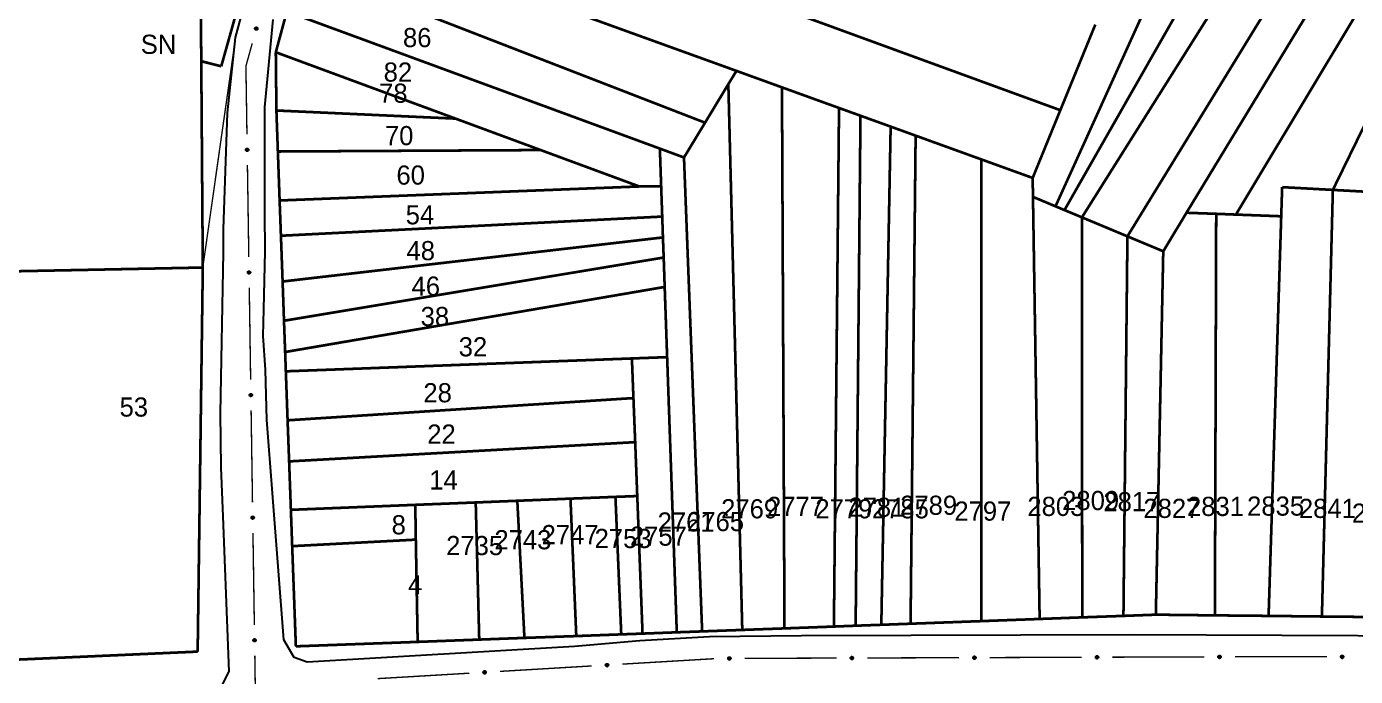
# Model space of a CAD drawing. Extents: x 202481 to 204056, y 4838981 to 4840330.
# Drawn here: x 203565.2 to 203738.7, y 4839218.1 to 4839302.9 of the extents above; entities that cross this region are included whole.
import ezdxf
from ezdxf.enums import TextEntityAlignment as Align

# ---------------------------------------------------------------- set-up
doc = ezdxf.new("R2010")
doc.units = 0
doc.header["$LTSCALE"] = 1.5
doc.header["$MEASUREMENT"] = 0
for name, color, linetype in [('CD_MALHA_LOTES', 7, 'CONTINUOUS'), ('RU-QUADRA', 210, 'CONTINUOUS'), ('SV-EIXO-RUA-PAV', 20, 'CONTINUOUS'), ('SV-RUA-PAVIM', 7, 'CONTINUOUS'), ('Th_NmrPort', 1, 'CONTINUOUS')]:
    doc.layers.add(name, color=color, linetype=linetype)

msp = doc.modelspace()

# ---------------------------------------------------------------- linework, layer by layer
at = {"layer": 'CD_MALHA_LOTES', "linetype": 'Continuous', "const_width": 0.35, "flags": 128}
for points in [[(203700.73, 4839278.92), (203748.55, 4839362.72)], [(203708.95, 4839275.49), (203759.17, 4839357.32)], [(203716.66, 4839278.57), (203763.25, 4839355.24)], [(203723.11, 4839278.33), (203767.92, 4839352.87)], [(203735.77, 4839281.55), (203770.09, 4839351.76)], [(203703.01, 4839277.97), (203735.39, 4839329.38)], [(203700.19, 4839291.95), (203607.51, 4839325.77)], [(203699.56, 4839279.41), (203718.69, 4839321.57)], [(203657.91, 4839297.08), (203603.46, 4839316.74)], [(203588.04, 4839298.34), (203587.92, 4839315.13)], [(203594.97, 4839313.07), (203590.65, 4839297.68)], [(203653.81, 4839290.32), (203601.29, 4839310.65)], [(203597.77, 4839299.51), (203599.21, 4839304.83)], [(203647.91, 4839286.94), (203599.21, 4839304.83)], [(203700.19, 4839291.95), (203704.76, 4839303.12)], [(203597.85, 4839291.91), (203597.77, 4839299.51)], [(203597.77, 4839299.51), (203621.24, 4839290.85)], [(203588.04, 4839298.34), (203588.24, 4839271.42)], [(203590.65, 4839297.68), (203588.04, 4839298.34)], [(203656.85, 4839295.35), (203657.91, 4839297.08)], [(203657.91, 4839297.08), (203663.85, 4839294.93)], [(203653.81, 4839290.32), (203656.85, 4839295.35)], [(203658.67, 4839224.14), (203656.85, 4839295.35)], [(203663.85, 4839294.93), (203671.3, 4839292.24)], [(203664.18, 4839224.34), (203663.85, 4839294.93)], [(203598.04, 4839286.56), (203597.85, 4839291.91)], [(203597.85, 4839291.91), (203621.24, 4839290.85)], [(203621.24, 4839290.85), (203632.35, 4839286.75)], [(203670.63, 4839224.58), (203671.3, 4839292.24)], [(203671.3, 4839292.24), (203674.1, 4839291.23)], [(203673.47, 4839224.69), (203674.1, 4839291.23)], [(203674.1, 4839291.23), (203678.04, 4839289.81)], [(203696.58, 4839283.11), (203700.19, 4839291.95)], [(203651.06, 4839285.78), (203653.81, 4839290.32)], [(203676.82, 4839224.81), (203678.04, 4839289.81)], [(203678.04, 4839289.81), (203681.3, 4839288.63)], [(203680.64, 4839224.95), (203681.3, 4839288.63)], [(203681.3, 4839288.63), (203689.88, 4839285.53)], [(203598.04, 4839286.56), (203632.35, 4839286.75)], [(203598.27, 4839280.17), (203598.04, 4839286.56)], [(203632.35, 4839286.75), (203645.23, 4839282)], [(203647.91, 4839286.94), (203651.06, 4839285.78)], [(203648.08, 4839282.02), (203647.91, 4839286.94)], [(203653.43, 4839223.95), (203651.06, 4839285.78)], [(203689.88, 4839285.53), (203696.58, 4839283.11)], [(203689.89, 4839225.29), (203689.88, 4839285.53)], [(203696.62, 4839280.64), (203696.58, 4839283.11)], [(203598.27, 4839280.17), (203645.23, 4839282)], [(203645.23, 4839282), (203648.08, 4839282.02)], [(203648.22, 4839278.07), (203648.08, 4839282.02)], [(203696.62, 4839280.64), (203699.56, 4839279.41)], [(203697.49, 4839225.57), (203696.62, 4839280.64)], [(203729.03, 4839278.11), (203729.15, 4839281.91)], [(203729.15, 4839281.91), (203735.77, 4839281.55)], [(203734.34, 4839225.89), (203735.77, 4839281.55)], [(203742.53, 4839281.18), (203735.77, 4839281.55)], [(203598.44, 4839275.57), (203598.27, 4839280.17)], [(203700.73, 4839278.92), (203699.56, 4839279.41)], [(203703.01, 4839277.97), (203700.73, 4839278.92)], [(203713.63, 4839273.54), (203716.66, 4839278.57)], [(203720.54, 4839278.43), (203716.66, 4839278.57)], [(203598.44, 4839275.57), (203648.22, 4839278.07)], [(203648.31, 4839275.35), (203648.22, 4839278.07)], [(203703.01, 4839277.97), (203708.95, 4839275.49)], [(203703.05, 4839225.78), (203703.01, 4839277.97)], [(203720.37, 4839226.04), (203720.54, 4839278.43)], [(203720.54, 4839278.43), (203723.11, 4839278.33)], [(203729.03, 4839278.11), (203723.11, 4839278.33)], [(203727.38, 4839225.97), (203729.03, 4839278.11)], [(203598.66, 4839269.6), (203598.44, 4839275.57)], [(203598.66, 4839269.6), (203648.31, 4839275.35)], [(203648.41, 4839272.73), (203648.31, 4839275.35)], [(203708.43, 4839225.97), (203708.95, 4839275.49)], [(203713.63, 4839273.54), (203708.95, 4839275.49)], [(203712.66, 4839226.13), (203713.63, 4839273.54)], [(203598.84, 4839264.48), (203648.41, 4839272.73)], [(203648.54, 4839268.89), (203648.41, 4839272.73)], [(203588.24, 4839271.42), (203560.06, 4839270.86)], [(203588.24, 4839271.42), (203587.57, 4839221.31)], [(203598.84, 4839264.48), (203598.66, 4839269.6)], [(203598.99, 4839260.4), (203648.54, 4839268.89)], [(203648.86, 4839259.73), (203648.54, 4839268.89)], [(203598.99, 4839260.4), (203598.84, 4839264.48)], [(203599.08, 4839257.88), (203598.99, 4839260.4)], [(203599.08, 4839257.88), (203644.26, 4839259.56)], [(203644.26, 4839259.56), (203648.86, 4839259.73)], [(203644.46, 4839254.39), (203644.26, 4839259.56)], [(203650.12, 4839223.83), (203648.86, 4839259.73)], [(203599.31, 4839251.49), (203599.08, 4839257.88)], [(203599.31, 4839251.49), (203644.46, 4839254.39)], [(203644.69, 4839248.64), (203644.46, 4839254.39)], [(203599.51, 4839246.13), (203599.31, 4839251.49)], [(203599.51, 4839246.13), (203644.69, 4839248.64)], [(203644.96, 4839241.61), (203644.69, 4839248.64)], [(203599.74, 4839239.81), (203599.51, 4839246.13)], [(203599.74, 4839239.81), (203615.98, 4839240.46)], [(203615.98, 4839240.46), (203623.87, 4839240.77)], [(203616.05, 4839235.92), (203615.98, 4839240.46)], [(203623.87, 4839240.77), (203629.3, 4839240.99)], [(203624.33, 4839222.88), (203623.87, 4839240.77)], [(203629.3, 4839240.99), (203636.24, 4839241.27)], [(203630.23, 4839223.1), (203629.3, 4839240.99)], [(203636.24, 4839241.27), (203642.11, 4839241.5)], [(203637, 4839223.34), (203636.24, 4839241.27)], [(203642.11, 4839241.5), (203644.96, 4839241.61)], [(203642.87, 4839223.56), (203642.11, 4839241.5)], [(203645.65, 4839223.66), (203644.96, 4839241.61)], [(203599.91, 4839235.07), (203599.74, 4839239.81)], [(203599.91, 4839235.07), (203616.05, 4839235.92)], [(203616.29, 4839222.58), (203616.05, 4839235.92)], [(203600.39, 4839222), (203599.91, 4839235.07)], [(203676.82, 4839224.81), (203673.47, 4839224.69)], [(203680.64, 4839224.95), (203676.82, 4839224.81)], [(203689.89, 4839225.29), (203680.64, 4839224.95)], [(203697.49, 4839225.57), (203689.89, 4839225.29)], [(203703.05, 4839225.78), (203697.49, 4839225.57)], [(203708.43, 4839225.97), (203703.05, 4839225.78)], [(203712.66, 4839226.13), (203708.43, 4839225.97)], [(203720.37, 4839226.04), (203712.66, 4839226.13)], [(203727.38, 4839225.97), (203720.37, 4839226.04)], [(203734.34, 4839225.89), (203727.38, 4839225.97)], [(203741.26, 4839225.82), (203734.34, 4839225.89)], [(203630.23, 4839223.1), (203624.33, 4839222.88)], [(203637, 4839223.34), (203630.23, 4839223.1)], [(203642.87, 4839223.56), (203637, 4839223.34)], [(203645.65, 4839223.66), (203642.87, 4839223.56)], [(203650.12, 4839223.83), (203645.65, 4839223.66)], [(203653.43, 4839223.95), (203650.12, 4839223.83)], [(203658.67, 4839224.14), (203653.43, 4839223.95)], [(203664.18, 4839224.34), (203658.67, 4839224.14)], [(203670.63, 4839224.58), (203664.18, 4839224.34)], [(203673.47, 4839224.69), (203670.63, 4839224.58)], [(203616.29, 4839222.58), (203600.39, 4839222)], [(203624.33, 4839222.88), (203616.29, 4839222.58)], [(203587.57, 4839221.31), (203553.95, 4839219.82)]]:
    msp.add_lwpolyline(points, dxfattribs=at)
at = {"layer": 'RU-QUADRA', "linetype": 'Continuous', "const_width": 0.18, "flags": 128}
for points in [[(203647.66, 4839435.48), (203642.09, 4839424.49), (203638.4, 4839417.2), (203634.55, 4839409.59), (203630.62, 4839401.92), (203623.99, 4839388.77), (203620.7, 4839382.29), (203617.85, 4839376.66), (203614.77, 4839370.59), (203613.21, 4839363.58), (203609.5, 4839364.81), (203607.87, 4839358.98), (203605.19, 4839349.45), (203602.77, 4839340.83), (203598.46, 4839325.49), (203592.52, 4839301.45), (203588.24, 4839271.42), (203587.57, 4839221.31), (203553.95, 4839219.82)], [(203741.26, 4839225.82), (203734.34, 4839225.89), (203727.38, 4839225.97), (203720.37, 4839226.04), (203712.66, 4839226.13), (203708.43, 4839225.97), (203703.05, 4839225.78), (203697.49, 4839225.57), (203689.89, 4839225.29), (203680.64, 4839224.95), (203676.82, 4839224.81), (203673.47, 4839224.69), (203670.63, 4839224.58), (203664.18, 4839224.34), (203658.67, 4839224.14), (203653.43, 4839223.95), (203650.12, 4839223.83), (203645.65, 4839223.66), (203642.87, 4839223.56), (203637, 4839223.34), (203630.23, 4839223.1), (203624.33, 4839222.88), (203616.29, 4839222.58), (203600.39, 4839222), (203599.91, 4839235.07), (203599.74, 4839239.81), (203599.51, 4839246.13), (203599.31, 4839251.49), (203599.08, 4839257.88), (203598.99, 4839260.4), (203598.84, 4839264.48), (203598.66, 4839269.6), (203598.44, 4839275.57), (203598.27, 4839280.17), (203598.04, 4839286.56), (203597.85, 4839291.91), (203597.77, 4839299.51), (203599.21, 4839304.83)]]:
    msp.add_lwpolyline(points, dxfattribs=at)
at = {"layer": 'SV-EIXO-RUA-PAV'}
for points in [[(203595.084847, 4839302.485943), (203595.060178, 4839302.528174), (203595.047611, 4839302.569514), (203595.047054, 4839302.60701), (203595.055202, 4839302.640273), (203595.06737, 4839302.673364), (203595.086999, 4839302.704019), (203595.116321, 4839302.733218), (203595.158511, 4839302.758262), (203595.201706, 4839302.768352), (203595.238438, 4839302.770865), (203595.273611, 4839302.764366), (203595.305559, 4839302.752007), (203595.336728, 4839302.730564), (203595.366028, 4839302.70056), (203595.390184, 4839302.657527), (203595.402226, 4839302.616914), (203595.401812, 4839302.580632), (203595.395055, 4839302.545312), (203595.382227, 4839302.511678), (203595.362786, 4839302.481697), (203595.332523, 4839302.452251), (203595.289734, 4839302.428972), (203595.249364, 4839302.416499), (203595.213086, 4839302.416403), (203595.178463, 4839302.423839), (203595.145125, 4839302.43564), (203595.113488, 4839302.454088), (203595.084847, 4839302.485943)], [(203593.926837, 4839286.636094), (203593.891257, 4839286.669651), (203593.867539, 4839286.705767), (203593.856428, 4839286.741584), (203593.854861, 4839286.775794), (203593.857201, 4839286.810973), (203593.867385, 4839286.845921), (203593.88728, 4839286.882205), (203593.920691, 4839286.918133), (203593.959286, 4839286.939998), (203593.993817, 4839286.95277), (203594.029396, 4839286.956457), (203594.063532, 4839286.953612), (203594.099484, 4839286.941833), (203594.136058, 4839286.921313), (203594.171372, 4839286.886841), (203594.194381, 4839286.851274), (203594.204219, 4839286.816349), (203594.2077, 4839286.780557), (203594.204881, 4839286.744671), (203594.194686, 4839286.710423), (203594.173959, 4839286.673636), (203594.139474, 4839286.639232), (203594.104262, 4839286.615878), (203594.069484, 4839286.605552), (203594.03417, 4839286.602919), (203593.998857, 4839286.604837), (203593.9633, 4839286.613611), (203593.926837, 4839286.636094)], [(203594.168214, 4839270.637915), (203594.132634, 4839270.671472), (203594.108917, 4839270.707588), (203594.097805, 4839270.743404), (203594.096239, 4839270.777615), (203594.098578, 4839270.812794), (203594.108762, 4839270.847742), (203594.128657, 4839270.884026), (203594.162069, 4839270.919954), (203594.200663, 4839270.941819), (203594.235195, 4839270.954591), (203594.270773, 4839270.958278), (203594.30491, 4839270.955433), (203594.340862, 4839270.943654), (203594.377435, 4839270.923133), (203594.412749, 4839270.888662), (203594.435759, 4839270.853095), (203594.445597, 4839270.81817), (203594.449077, 4839270.782378), (203594.446258, 4839270.746491), (203594.436064, 4839270.712244), (203594.415336, 4839270.675457), (203594.380851, 4839270.641053), (203594.34564, 4839270.617699), (203594.310861, 4839270.607373), (203594.275547, 4839270.60474), (203594.240234, 4839270.606657), (203594.204678, 4839270.615432), (203594.168214, 4839270.637915)], [(203594.409592, 4839254.639735), (203594.374012, 4839254.673292), (203594.350294, 4839254.709409), (203594.339182, 4839254.745225), (203594.337616, 4839254.779435), (203594.339956, 4839254.814615), (203594.35014, 4839254.849562), (203594.370035, 4839254.885847), (203594.403446, 4839254.921775), (203594.442041, 4839254.943639), (203594.476572, 4839254.956412), (203594.512151, 4839254.960099), (203594.546287, 4839254.957254), (203594.582239, 4839254.945475), (203594.618813, 4839254.924954), (203594.654127, 4839254.890483), (203594.677136, 4839254.854916), (203594.686974, 4839254.81999), (203594.690454, 4839254.784199), (203594.687636, 4839254.748312), (203594.677441, 4839254.714065), (203594.656714, 4839254.677278), (203594.622229, 4839254.642874), (203594.587017, 4839254.61952), (203594.552239, 4839254.609194), (203594.516925, 4839254.606561), (203594.481612, 4839254.608478), (203594.446055, 4839254.617253), (203594.409592, 4839254.639735)], [(203594.650969, 4839238.641556), (203594.615389, 4839238.675113), (203594.591671, 4839238.71123), (203594.58056, 4839238.747046), (203594.578994, 4839238.781256), (203594.581333, 4839238.816436), (203594.591517, 4839238.851383), (203594.611412, 4839238.887667), (203594.644824, 4839238.923596), (203594.683418, 4839238.94546), (203594.71795, 4839238.958233), (203594.753528, 4839238.96192), (203594.787665, 4839238.959075), (203594.823617, 4839238.947296), (203594.86019, 4839238.926775), (203594.895504, 4839238.892304), (203594.918514, 4839238.856737), (203594.928352, 4839238.821811), (203594.931832, 4839238.78602), (203594.929013, 4839238.750133), (203594.918818, 4839238.715885), (203594.898091, 4839238.679099), (203594.863606, 4839238.644694), (203594.828394, 4839238.621341), (203594.793616, 4839238.611015), (203594.758302, 4839238.608382), (203594.722989, 4839238.610299), (203594.687433, 4839238.619074), (203594.650969, 4839238.641556)], [(203594.892347, 4839222.643377), (203594.856766, 4839222.676934), (203594.833049, 4839222.71305), (203594.821937, 4839222.748867), (203594.820371, 4839222.783077), (203594.822711, 4839222.818256), (203594.832894, 4839222.853204), (203594.852789, 4839222.889488), (203594.886201, 4839222.925416), (203594.924796, 4839222.947281), (203594.959327, 4839222.960054), (203594.994905, 4839222.963741), (203595.029042, 4839222.960895), (203595.064994, 4839222.949116), (203595.101568, 4839222.928596), (203595.136882, 4839222.894125), (203595.159891, 4839222.858558), (203595.169729, 4839222.823632), (203595.173209, 4839222.787841), (203595.17039, 4839222.751954), (203595.160196, 4839222.717706), (203595.139468, 4839222.680919), (203595.104984, 4839222.646515), (203595.069772, 4839222.623161), (203595.034994, 4839222.612836), (203594.999679, 4839222.610202), (203594.964366, 4839222.61212), (203594.92881, 4839222.620895), (203594.892347, 4839222.643377)], [(203656.840081, 4839220.534169), (203656.874059, 4839220.569347), (203656.910455, 4839220.592634), (203656.946401, 4839220.603318), (203656.980627, 4839220.604478), (203657.015776, 4839220.60172), (203657.0506, 4839220.591121), (203657.086645, 4839220.570796), (203657.122173, 4839220.536959), (203657.143578, 4839220.498107), (203657.155938, 4839220.463427), (203657.159202, 4839220.427807), (203657.155951, 4839220.393706), (203657.143745, 4839220.357897), (203657.122791, 4839220.32157), (203657.087902, 4839220.286669), (203657.052064, 4839220.264084), (203657.017024, 4839220.254662), (203656.981194, 4839220.251608), (203656.945343, 4839220.254853), (203656.911219, 4839220.265454), (203656.874682, 4839220.286618), (203656.84069, 4839220.321509), (203656.817757, 4839220.356996), (203656.807845, 4839220.391895), (203656.805632, 4839220.427238), (203656.80797, 4839220.462526), (203656.817166, 4839220.497975), (203656.840081, 4839220.534169)], [(203672.839999, 4839220.585258), (203672.873977, 4839220.620437), (203672.910373, 4839220.643723), (203672.946319, 4839220.654408), (203672.980546, 4839220.655567), (203673.015695, 4839220.652809), (203673.050519, 4839220.64221), (203673.086564, 4839220.621885), (203673.122092, 4839220.588049), (203673.143496, 4839220.549197), (203673.155857, 4839220.514516), (203673.159121, 4839220.478896), (203673.155869, 4839220.444796), (203673.143664, 4839220.408987), (203673.12271, 4839220.37266), (203673.087821, 4839220.337758), (203673.051983, 4839220.315173), (203673.016943, 4839220.305752), (203672.981112, 4839220.302697), (203672.945262, 4839220.305943), (203672.911138, 4839220.316544), (203672.8746, 4839220.337707), (203672.840608, 4839220.372599), (203672.817675, 4839220.408086), (203672.807763, 4839220.442984), (203672.805551, 4839220.478327), (203672.807888, 4839220.513615), (203672.817085, 4839220.549065), (203672.839999, 4839220.585258)], [(203688.839918, 4839220.636347), (203688.873896, 4839220.671526), (203688.910291, 4839220.694812), (203688.946238, 4839220.705497), (203688.980464, 4839220.706656), (203689.015613, 4839220.703899), (203689.050437, 4839220.6933), (203689.086482, 4839220.672975), (203689.12201, 4839220.639138), (203689.143414, 4839220.600286), (203689.155775, 4839220.565606), (203689.159039, 4839220.529986), (203689.155788, 4839220.495885), (203689.143582, 4839220.460076), (203689.122628, 4839220.423749), (203689.087739, 4839220.388847), (203689.051901, 4839220.366263), (203689.016861, 4839220.356841), (203688.981031, 4839220.353787), (203688.94518, 4839220.357032), (203688.911056, 4839220.367633), (203688.874518, 4839220.388797), (203688.840527, 4839220.423688), (203688.817593, 4839220.459175), (203688.807682, 4839220.494074), (203688.805469, 4839220.529417), (203688.807806, 4839220.564704), (203688.817003, 4839220.600154), (203688.839918, 4839220.636347)], [(203704.839836, 4839220.687437), (203704.873814, 4839220.722615), (203704.91021, 4839220.745902), (203704.946156, 4839220.756587), (203704.980382, 4839220.757746), (203705.015531, 4839220.754988), (203705.050355, 4839220.744389), (203705.086401, 4839220.724064), (203705.121929, 4839220.690228), (203705.143333, 4839220.651376), (203705.155694, 4839220.616695), (203705.158957, 4839220.581075), (203705.155706, 4839220.546975), (203705.143501, 4839220.511166), (203705.122547, 4839220.474838), (203705.087658, 4839220.439937), (203705.05182, 4839220.417352), (203705.01678, 4839220.40793), (203704.980949, 4839220.404876), (203704.945099, 4839220.408121), (203704.910975, 4839220.418723), (203704.874437, 4839220.439886), (203704.840445, 4839220.474778), (203704.817512, 4839220.510265), (203704.8076, 4839220.545163), (203704.805387, 4839220.580506), (203704.807725, 4839220.615794), (203704.816922, 4839220.651243), (203704.839836, 4839220.687437)], [(203720.839755, 4839220.738526), (203720.873733, 4839220.773705), (203720.910128, 4839220.796991), (203720.946074, 4839220.807676), (203720.980301, 4839220.808835), (203721.01545, 4839220.806078), (203721.050274, 4839220.795479), (203721.086319, 4839220.775154), (203721.121847, 4839220.741317), (203721.143251, 4839220.702465), (203721.155612, 4839220.667784), (203721.158876, 4839220.632165), (203721.155625, 4839220.598064), (203721.143419, 4839220.562255), (203721.122465, 4839220.525928), (203721.087576, 4839220.491026), (203721.051738, 4839220.468442), (203721.016698, 4839220.45902), (203720.980868, 4839220.455965), (203720.945017, 4839220.459211), (203720.910893, 4839220.469812), (203720.874355, 4839220.490975), (203720.840364, 4839220.525867), (203720.81743, 4839220.561354), (203720.807519, 4839220.596253), (203720.805306, 4839220.631596), (203720.807643, 4839220.666883), (203720.81684, 4839220.702333), (203720.839755, 4839220.738526)], [(203736.840212, 4839220.747564), (203736.87435, 4839220.782587), (203736.910851, 4839220.805708), (203736.946846, 4839220.816229), (203736.981077, 4839220.817233), (203737.016213, 4839220.814315), (203737.050988, 4839220.803558), (203737.086941, 4839220.783069), (203737.122315, 4839220.749071), (203737.143542, 4839220.710123), (203737.155745, 4839220.675386), (203737.158847, 4839220.639752), (203737.155441, 4839220.605666), (203737.143072, 4839220.569913), (203737.121953, 4839220.533682), (203737.086906, 4839220.498939), (203737.050965, 4839220.476518), (203737.015883, 4839220.467255), (203736.980039, 4839220.464364), (203736.944204, 4839220.467772), (203736.910128, 4839220.478529), (203736.873687, 4839220.499858), (203736.839854, 4839220.534904), (203736.817083, 4839220.570495), (203736.80733, 4839220.605438), (203736.805278, 4839220.640791), (203736.807776, 4839220.676067), (203736.817134, 4839220.711475), (203736.840212, 4839220.747564)], [(203624.887628, 4839218.71438), (203624.919586, 4839218.751404), (203624.954623, 4839218.776689), (203624.989915, 4839218.789367), (203625.024023, 4839218.792438), (203625.059271, 4839218.791649), (203625.094633, 4839218.783014), (203625.131759, 4839218.764736), (203625.169123, 4839218.732939), (203625.192666, 4839218.695345), (203625.206947, 4839218.661409), (203625.212197, 4839218.626028), (203625.210857, 4839218.591799), (203625.200673, 4839218.555363), (203625.181783, 4839218.517921), (203625.1489, 4839218.481124), (203625.114381, 4839218.456571), (203625.079922, 4839218.445204), (203625.044319, 4839218.440151), (203625.008343, 4839218.441387), (203624.973679, 4839218.450064), (203624.936015, 4839218.469151), (203624.900126, 4839218.502088), (203624.875244, 4839218.536237), (203624.863397, 4839218.570527), (203624.859212, 4839218.605691), (203624.859572, 4839218.641054), (203624.866773, 4839218.676962), (203624.887628, 4839218.71438)], [(203640.859661, 4839219.659972), (203640.891619, 4839219.696995), (203640.926656, 4839219.72228), (203640.961949, 4839219.734958), (203640.996057, 4839219.738029), (203641.031305, 4839219.737241), (203641.066667, 4839219.728606), (203641.103792, 4839219.710328), (203641.141157, 4839219.67853), (203641.1647, 4839219.640936), (203641.17898, 4839219.607001), (203641.18423, 4839219.571619), (203641.182891, 4839219.53739), (203641.172706, 4839219.500955), (203641.153816, 4839219.463513), (203641.120934, 4839219.426715), (203641.086414, 4839219.402162), (203641.051956, 4839219.390796), (203641.016352, 4839219.385743), (203640.980376, 4839219.386979), (203640.945713, 4839219.395655), (203640.908049, 4839219.414743), (203640.87216, 4839219.447679), (203640.847278, 4839219.481828), (203640.835431, 4839219.516118), (203640.831245, 4839219.551282), (203640.831606, 4839219.586645), (203640.838806, 4839219.622554), (203640.859661, 4839219.659972)]]:
    msp.add_lwpolyline(points, close=True, dxfattribs=at)
for points in [[(203595.047611, 4839302.569514), (203595.06737, 4839302.673364)], [(203595.052913, 4839302.551709), (203595.075766, 4839302.679898)], [(203595.060178, 4839302.528174), (203595.086999, 4839302.704019)], [(203595.072344, 4839302.509493), (203595.100087, 4839302.71138)], [(203595.084847, 4839302.485943), (203595.116321, 4839302.733218)], [(203595.101125, 4839302.470344), (203595.138286, 4839302.741841)], [(203595.113488, 4839302.454088), (203595.158511, 4839302.758262)], [(203595.130708, 4839302.449383), (203595.178457, 4839302.759008)], [(203595.145125, 4839302.43564), (203595.201706, 4839302.768352)], [(203595.161752, 4839302.433682), (203595.217022, 4839302.765292)], [(203595.178463, 4839302.423839), (203595.238438, 4839302.770865)], [(203595.196885, 4839302.422509), (203595.258072, 4839302.765222)], [(203595.213086, 4839302.416403), (203595.273611, 4839302.764366)], [(203595.232895, 4839302.419589), (203595.289261, 4839302.755144)], [(203595.249364, 4839302.416499), (203595.305559, 4839302.752007)], [(203595.271095, 4839302.424558), (203595.320889, 4839302.736448)], [(203595.289734, 4839302.428972), (203595.336728, 4839302.730564)], [(203595.310682, 4839302.44472), (203595.351056, 4839302.712492)], [(203595.332523, 4839302.452251), (203595.366028, 4839302.70056)], [(203595.346836, 4839302.472917), (203595.376477, 4839302.671445)], [(203595.362786, 4839302.481697), (203595.390184, 4839302.657527)], [(203595.373056, 4839302.501039), (203595.39496, 4839302.630908)], [(203595.382227, 4839302.511678), (203595.402226, 4839302.616914)], [(203593.867539, 4839286.705767), (203593.857201, 4839286.810973)], [(203593.877648, 4839286.690181), (203593.863413, 4839286.81961)], [(203593.891257, 4839286.669651), (203593.867385, 4839286.845921)], [(203593.908199, 4839286.65516), (203593.877865, 4839286.856675)], [(203593.926837, 4839286.636094), (203593.88728, 4839286.882205)], [(203593.946854, 4839286.62572), (203593.90592, 4839286.896674)], [(203593.9633, 4839286.613611), (203593.920691, 4839286.918133)], [(203593.981149, 4839286.613956), (203593.939617, 4839286.924476)], [(203593.998857, 4839286.604837), (203593.959286, 4839286.939998)], [(203594.015361, 4839286.607648), (203593.974844, 4839286.941383)], [(203594.03417, 4839286.602919), (203593.993817, 4839286.95277)], [(203594.052219, 4839286.60684), (203594.014246, 4839286.952895)], [(203594.069484, 4839286.605552), (203594.029396, 4839286.956457)], [(203594.08759, 4839286.614197), (203594.047011, 4839286.952025)], [(203594.104262, 4839286.615878), (203594.063532, 4839286.953612)], [(203594.122837, 4839286.62974), (203594.082629, 4839286.943009)], [(203594.139474, 4839286.639232), (203594.099484, 4839286.941833)], [(203594.155129, 4839286.66025), (203594.118329, 4839286.928537)], [(203594.173959, 4839286.673636), (203594.136058, 4839286.921313)], [(203594.18186, 4839286.6975), (203594.154296, 4839286.896327)], [(203594.194686, 4839286.710423), (203594.171372, 4839286.886841)], [(203594.199082, 4839286.731877), (203594.183463, 4839286.86265)], [(203594.204881, 4839286.744671), (203594.194381, 4839286.851274)], [(203594.108917, 4839270.707588), (203594.098578, 4839270.812794)], [(203594.119025, 4839270.692001), (203594.10479, 4839270.821431)], [(203594.132634, 4839270.671472), (203594.108762, 4839270.847742)], [(203594.149576, 4839270.656981), (203594.119242, 4839270.858495)], [(203594.168214, 4839270.637915), (203594.128657, 4839270.884026)], [(203594.188232, 4839270.627541), (203594.147297, 4839270.898494)], [(203594.204678, 4839270.615432), (203594.162069, 4839270.919954)], [(203594.222526, 4839270.615776), (203594.180995, 4839270.926296)], [(203594.240234, 4839270.606657), (203594.200663, 4839270.941819)], [(203594.256738, 4839270.609469), (203594.216221, 4839270.943204)], [(203594.275547, 4839270.60474), (203594.235195, 4839270.954591)], [(203594.293597, 4839270.608661), (203594.255623, 4839270.954716)], [(203594.310861, 4839270.607373), (203594.270773, 4839270.958278)], [(203594.328967, 4839270.616018), (203594.288388, 4839270.953846)], [(203594.34564, 4839270.617699), (203594.30491, 4839270.955433)], [(203594.364214, 4839270.631561), (203594.324006, 4839270.94483)], [(203594.380851, 4839270.641053), (203594.340862, 4839270.943654)], [(203594.396506, 4839270.662071), (203594.359706, 4839270.930357)], [(203594.415336, 4839270.675457), (203594.377435, 4839270.923133)], [(203594.423238, 4839270.699321), (203594.395674, 4839270.898148)], [(203594.436064, 4839270.712244), (203594.412749, 4839270.888662)], [(203594.44046, 4839270.733697), (203594.42484, 4839270.864471)], [(203594.446258, 4839270.746491), (203594.435759, 4839270.853095)], [(203594.350294, 4839254.709409), (203594.339956, 4839254.814615)], [(203594.360402, 4839254.693822), (203594.346168, 4839254.823252)], [(203594.374012, 4839254.673292), (203594.35014, 4839254.849562)], [(203594.390954, 4839254.658802), (203594.36062, 4839254.860316)], [(203594.409592, 4839254.639735), (203594.370035, 4839254.885847)], [(203594.429609, 4839254.629362), (203594.388675, 4839254.900315)], [(203594.446055, 4839254.617253), (203594.403446, 4839254.921775)], [(203594.463903, 4839254.617597), (203594.422372, 4839254.928117)], [(203594.481612, 4839254.608478), (203594.442041, 4839254.943639)], [(203594.498115, 4839254.61129), (203594.457599, 4839254.945025)], [(203594.516925, 4839254.606561), (203594.476572, 4839254.956412)], [(203594.534974, 4839254.610481), (203594.497001, 4839254.956537)], [(203594.552239, 4839254.609194), (203594.512151, 4839254.960099)], [(203594.570345, 4839254.617839), (203594.529766, 4839254.955666)], [(203594.587017, 4839254.61952), (203594.546287, 4839254.957254)], [(203594.605592, 4839254.633382), (203594.565384, 4839254.946651)], [(203594.622229, 4839254.642874), (203594.582239, 4839254.945475)], [(203594.637884, 4839254.663892), (203594.601084, 4839254.932178)], [(203594.656714, 4839254.677278), (203594.618813, 4839254.924954)], [(203594.664615, 4839254.701142), (203594.637051, 4839254.899969)], [(203594.677441, 4839254.714065), (203594.654127, 4839254.890483)], [(203594.681837, 4839254.735518), (203594.666217, 4839254.866292)], [(203594.687636, 4839254.748312), (203594.677136, 4839254.854916)], [(203594.615389, 4839238.675113), (203594.591517, 4839238.851383)], [(203594.632331, 4839238.660622), (203594.601997, 4839238.862137)], [(203594.650969, 4839238.641556), (203594.611412, 4839238.887667)], [(203594.670986, 4839238.631183), (203594.630052, 4839238.902136)], [(203594.687433, 4839238.619074), (203594.644824, 4839238.923596)], [(203594.705281, 4839238.619418), (203594.663749, 4839238.929938)], [(203594.722989, 4839238.610299), (203594.683418, 4839238.94546)], [(203594.739493, 4839238.613111), (203594.698976, 4839238.946846)], [(203594.758302, 4839238.608382), (203594.71795, 4839238.958233)], [(203594.776351, 4839238.612302), (203594.738378, 4839238.958357)], [(203594.793616, 4839238.611015), (203594.753528, 4839238.96192)], [(203594.811722, 4839238.619659), (203594.771143, 4839238.957487)], [(203594.828394, 4839238.621341), (203594.787665, 4839238.959075)], [(203594.846969, 4839238.635203), (203594.806761, 4839238.948472)], [(203594.863606, 4839238.644694), (203594.823617, 4839238.947296)], [(203594.879261, 4839238.665713), (203594.842461, 4839238.933999)], [(203594.898091, 4839238.679099), (203594.86019, 4839238.926775)], [(203594.905993, 4839238.702962), (203594.878429, 4839238.901789)], [(203594.918818, 4839238.715885), (203594.895504, 4839238.892304)], [(203594.923215, 4839238.737339), (203594.907595, 4839238.868113)], [(203594.929013, 4839238.750133), (203594.918514, 4839238.856737)], [(203594.591671, 4839238.71123), (203594.581333, 4839238.816436)], [(203594.60178, 4839238.695643), (203594.587545, 4839238.825073)], [(203594.833049, 4839222.71305), (203594.822711, 4839222.818256)], [(203594.843157, 4839222.697464), (203594.828922, 4839222.826894)], [(203594.856766, 4839222.676934), (203594.832894, 4839222.853204)], [(203594.873709, 4839222.662443), (203594.843375, 4839222.863958)], [(203594.892347, 4839222.643377), (203594.852789, 4839222.889488)], [(203594.912364, 4839222.633004), (203594.871429, 4839222.903957)], [(203594.92881, 4839222.620895), (203594.886201, 4839222.925416)], [(203594.946658, 4839222.621239), (203594.905127, 4839222.931759)], [(203594.964366, 4839222.61212), (203594.924796, 4839222.947281)], [(203594.98087, 4839222.614932), (203594.940353, 4839222.948666)], [(203594.999679, 4839222.610202), (203594.959327, 4839222.960054)], [(203595.017729, 4839222.614123), (203594.979755, 4839222.960178)], [(203595.034994, 4839222.612836), (203594.994905, 4839222.963741)], [(203595.053099, 4839222.62148), (203595.012521, 4839222.959308)], [(203595.069772, 4839222.623161), (203595.029042, 4839222.960895)], [(203595.088347, 4839222.637023), (203595.048138, 4839222.950293)], [(203595.104984, 4839222.646515), (203595.064994, 4839222.949116)], [(203595.120639, 4839222.667534), (203595.083838, 4839222.93582)], [(203595.139468, 4839222.680919), (203595.101568, 4839222.928596)], [(203595.14737, 4839222.704783), (203595.119806, 4839222.90361)], [(203595.160196, 4839222.717706), (203595.136882, 4839222.894125)], [(203595.164592, 4839222.73916), (203595.148972, 4839222.869933)], [(203595.17039, 4839222.751954), (203595.159891, 4839222.858558)], [(203656.805632, 4839220.427238), (203657.155938, 4839220.463427)], [(203656.807845, 4839220.391895), (203657.159202, 4839220.427807)], [(203656.80797, 4839220.462526), (203657.143578, 4839220.498107)], [(203656.809338, 4839220.409143), (203657.15582, 4839220.442998)], [(203656.810585, 4839220.445989), (203657.144778, 4839220.482534)], [(203656.816274, 4839220.373688), (203657.15456, 4839220.410246)], [(203656.817166, 4839220.497975), (203657.122173, 4839220.536959)], [(203656.817298, 4839220.480124), (203657.12829, 4839220.517959)], [(203656.817757, 4839220.356996), (203657.155951, 4839220.393706)], [(203656.82947, 4839220.514276), (203657.100891, 4839220.551985)], [(203656.831397, 4839220.338258), (203657.145122, 4839220.374738)], [(203656.840081, 4839220.534169), (203657.086645, 4839220.570796)], [(203656.84069, 4839220.321509), (203657.143745, 4839220.357897)], [(203656.859367, 4839220.552579), (203657.061229, 4839220.580514)], [(203656.861521, 4839220.305606), (203657.130226, 4839220.339212)], [(203656.874059, 4839220.569347), (203657.0506, 4839220.591121)], [(203656.874682, 4839220.286618), (203657.122791, 4839220.32157)], [(203656.894749, 4839220.582711), (203657.024339, 4839220.595406)], [(203656.89845, 4839220.278433), (203657.097591, 4839220.30363)], [(203656.910455, 4839220.592634), (203657.015776, 4839220.60172)], [(203656.911219, 4839220.265454), (203657.087902, 4839220.286669)], [(203656.932619, 4839220.260803), (203657.063569, 4839220.274867)], [(203656.945343, 4839220.254853), (203657.052064, 4839220.264084)], [(203672.805551, 4839220.478327), (203673.155857, 4839220.514516)], [(203672.807763, 4839220.442984), (203673.159121, 4839220.478896)], [(203672.807888, 4839220.513615), (203673.143496, 4839220.549197)], [(203672.809256, 4839220.460233), (203673.155739, 4839220.494088)], [(203672.810503, 4839220.497079), (203673.144696, 4839220.533624)], [(203672.816192, 4839220.424777), (203673.154479, 4839220.461335)], [(203672.817085, 4839220.549065), (203673.122092, 4839220.588049)], [(203672.817217, 4839220.531214), (203673.128209, 4839220.569049)], [(203672.817675, 4839220.408086), (203673.155869, 4839220.444796)], [(203672.829389, 4839220.565366), (203673.10081, 4839220.603075)], [(203672.831315, 4839220.389348), (203673.14504, 4839220.425827)], [(203672.839999, 4839220.585258), (203673.086564, 4839220.621885)], [(203672.840608, 4839220.372599), (203673.143664, 4839220.408987)], [(203672.859286, 4839220.603668), (203673.061147, 4839220.631603)], [(203672.861439, 4839220.356695), (203673.130144, 4839220.390302)], [(203672.873977, 4839220.620437), (203673.050519, 4839220.64221)], [(203672.8746, 4839220.337707), (203673.12271, 4839220.37266)], [(203672.894667, 4839220.633801), (203673.024257, 4839220.646495)], [(203672.898368, 4839220.329522), (203673.097509, 4839220.35472)], [(203672.910373, 4839220.643723), (203673.015695, 4839220.652809)], [(203672.911138, 4839220.316544), (203673.087821, 4839220.337758)], [(203672.932538, 4839220.311893), (203673.063488, 4839220.325956)], [(203672.945262, 4839220.305943), (203673.051983, 4839220.315173)], [(203688.805469, 4839220.529417), (203689.155775, 4839220.565606)], [(203688.807682, 4839220.494074), (203689.159039, 4839220.529986)], [(203688.807806, 4839220.564704), (203689.143414, 4839220.600286)], [(203688.809175, 4839220.511322), (203689.155657, 4839220.545177)], [(203688.810422, 4839220.548168), (203689.144615, 4839220.584713)], [(203688.816111, 4839220.475866), (203689.154397, 4839220.512424)], [(203688.817003, 4839220.600154), (203689.12201, 4839220.639138)], [(203688.817135, 4839220.582303), (203689.128127, 4839220.620138)], [(203688.817593, 4839220.459175), (203689.155788, 4839220.495885)], [(203688.829307, 4839220.616455), (203689.100728, 4839220.654164)], [(203688.831234, 4839220.440437), (203689.144959, 4839220.476916)], [(203688.839918, 4839220.636347), (203689.086482, 4839220.672975)], [(203688.840527, 4839220.423688), (203689.143582, 4839220.460076)], [(203688.859204, 4839220.654757), (203689.061066, 4839220.682693)], [(203688.861357, 4839220.407784), (203689.130062, 4839220.441391)], [(203688.873896, 4839220.671526), (203689.050437, 4839220.6933)], [(203688.874518, 4839220.388797), (203689.122628, 4839220.423749)], [(203688.894586, 4839220.68489), (203689.024176, 4839220.697585)], [(203688.898287, 4839220.380612), (203689.097427, 4839220.405809)], [(203688.910291, 4839220.694812), (203689.015613, 4839220.703899)], [(203688.911056, 4839220.367633), (203689.087739, 4839220.388847)], [(203688.932456, 4839220.362982), (203689.063406, 4839220.377045)], [(203688.94518, 4839220.357032), (203689.051901, 4839220.366263)], [(203704.805387, 4839220.580506), (203705.155694, 4839220.616695)], [(203704.8076, 4839220.545163), (203705.158957, 4839220.581075)], [(203704.807725, 4839220.615794), (203705.143333, 4839220.651376)], [(203704.809093, 4839220.562411), (203705.155576, 4839220.596267)], [(203704.81034, 4839220.599258), (203705.144533, 4839220.635803)], [(203704.816029, 4839220.526956), (203705.154316, 4839220.563514)], [(203704.816922, 4839220.651243), (203705.121929, 4839220.690228)], [(203704.817054, 4839220.633392), (203705.128046, 4839220.671228)], [(203704.817512, 4839220.510265), (203705.155706, 4839220.546975)], [(203704.829225, 4839220.667544), (203705.100646, 4839220.705253)], [(203704.831152, 4839220.491526), (203705.144877, 4839220.528006)], [(203704.839836, 4839220.687437), (203705.086401, 4839220.724064)], [(203704.840445, 4839220.474778), (203705.143501, 4839220.511166)], [(203704.859123, 4839220.705847), (203705.060984, 4839220.733782)], [(203704.861276, 4839220.458874), (203705.129981, 4839220.492481)], [(203704.873814, 4839220.722615), (203705.050355, 4839220.744389)], [(203704.874437, 4839220.439886), (203705.122547, 4839220.474838)], [(203704.894504, 4839220.735979), (203705.024094, 4839220.748674)], [(203704.898205, 4839220.431701), (203705.097346, 4839220.456899)], [(203704.91021, 4839220.745902), (203705.015531, 4839220.754988)], [(203704.910975, 4839220.418723), (203705.087658, 4839220.439937)], [(203704.932375, 4839220.414071), (203705.063324, 4839220.428135)], [(203704.945099, 4839220.408121), (203705.05182, 4839220.417352)], [(203720.805306, 4839220.631596), (203721.155612, 4839220.667784)], [(203720.807519, 4839220.596253), (203721.158876, 4839220.632165)], [(203720.807643, 4839220.666883), (203721.143251, 4839220.702465)], [(203720.809012, 4839220.613501), (203721.155494, 4839220.647356)], [(203720.810259, 4839220.650347), (203721.144452, 4839220.686892)], [(203720.815948, 4839220.578045), (203721.154234, 4839220.614603)], [(203720.81684, 4839220.702333), (203721.121847, 4839220.741317)], [(203720.816972, 4839220.684482), (203721.127964, 4839220.722317)], [(203720.81743, 4839220.561354), (203721.155625, 4839220.598064)], [(203720.829144, 4839220.718634), (203721.100565, 4839220.756343)], [(203720.83107, 4839220.542616), (203721.144796, 4839220.579095)], [(203720.839755, 4839220.738526), (203721.086319, 4839220.775154)], [(203720.840364, 4839220.525867), (203721.143419, 4839220.562255)], [(203720.859041, 4839220.756936), (203721.060902, 4839220.784871)], [(203720.861194, 4839220.509963), (203721.129899, 4839220.54357)], [(203720.873733, 4839220.773705), (203721.050274, 4839220.795479)], [(203720.874355, 4839220.490975), (203721.122465, 4839220.525928)], [(203720.894423, 4839220.787069), (203721.024013, 4839220.799763)], [(203720.898123, 4839220.482791), (203721.097264, 4839220.507988)], [(203720.910128, 4839220.796991), (203721.01545, 4839220.806078)], [(203720.910893, 4839220.469812), (203721.087576, 4839220.491026)], [(203720.932293, 4839220.465161), (203721.063243, 4839220.479224)], [(203720.945017, 4839220.459211), (203721.051738, 4839220.468442)], [(203736.805278, 4839220.640791), (203737.155745, 4839220.675386)], [(203736.80733, 4839220.605438), (203737.158847, 4839220.639752)], [(203736.807776, 4839220.676067), (203737.143542, 4839220.710123)], [(203736.808901, 4839220.622679), (203737.155534, 4839220.654958)], [(203736.810316, 4839220.65952), (203737.144671, 4839220.694544)], [(203736.815676, 4839220.587193), (203737.154125, 4839220.622212)], [(203736.817083, 4839220.570495), (203737.155441, 4839220.605666)], [(203736.817134, 4839220.711475), (203737.122315, 4839220.749071)], [(203736.817184, 4839220.693623), (203737.128345, 4839220.730044)], [(203736.829511, 4839220.72772), (203737.101101, 4839220.764194)], [(203736.830637, 4839220.551695), (203737.144525, 4839220.586747)], [(203736.839854, 4839220.534904), (203737.143072, 4839220.569913)], [(203736.840212, 4839220.747564), (203737.086941, 4839220.783069)], [(203736.859583, 4839220.765886), (203737.061569, 4839220.792903)], [(203736.860612, 4839220.518906), (203737.129468, 4839220.55129)], [(203736.873687, 4839220.499858), (203737.121953, 4839220.533682)], [(203736.87435, 4839220.782587), (203737.050988, 4839220.803558)], [(203736.895101, 4839220.795857), (203737.024747, 4839220.807962)], [(203736.897418, 4839220.491565), (203737.096671, 4839220.515857)], [(203736.910128, 4839220.478529), (203737.086906, 4839220.498939)], [(203736.910851, 4839220.805708), (203737.016213, 4839220.814315)], [(203736.931507, 4839220.47378), (203737.062519, 4839220.487248)], [(203736.944204, 4839220.467772), (203737.050965, 4839220.476518)], [(203624.859212, 4839218.605691), (203625.206947, 4839218.661409)], [(203624.859572, 4839218.641054), (203625.192666, 4839218.695345)], [(203624.863108, 4839218.62469), (203625.194735, 4839218.679863)], [(203624.863397, 4839218.570527), (203625.212197, 4839218.626028)], [(203624.863923, 4839218.587832), (203625.207971, 4839218.641006)], [(203624.866773, 4839218.676962), (203625.169123, 4839218.732939)], [(203624.867903, 4839218.659147), (203625.176293, 4839218.714311)], [(203624.872831, 4839218.552819), (203625.208544, 4839218.608234)], [(203624.875244, 4839218.536237), (203625.210857, 4839218.591799)], [(203624.878146, 4839218.693926), (203625.147034, 4839218.746752)], [(203624.887628, 4839218.71438), (203625.131759, 4839218.764736)], [(203624.889911, 4839218.518291), (203625.201106, 4839218.572254)], [(203624.900126, 4839218.502088), (203625.200673, 4839218.555363)], [(203624.905855, 4839218.73384), (203625.105838, 4839218.773018)], [(203624.919586, 4839218.751404), (203625.094633, 4839218.783014)], [(203624.921813, 4839218.487374), (203625.188219, 4839218.535952)], [(203624.936015, 4839218.469151), (203625.181783, 4839218.517921)], [(203624.939496, 4839218.765904), (203625.068174, 4839218.785824)], [(203624.954623, 4839218.776689), (203625.059271, 4839218.791649)], [(203624.960204, 4839218.462308), (203625.157624, 4839218.498601)], [(203624.973679, 4839218.450064), (203625.1489, 4839218.481124)], [(203624.995306, 4839218.446617), (203625.125264, 4839218.46798)], [(203625.008343, 4839218.441387), (203625.114381, 4839218.456571)], [(203640.831245, 4839219.551282), (203641.17898, 4839219.607001)], [(203640.831606, 4839219.586645), (203641.1647, 4839219.640936)], [(203640.835142, 4839219.570281), (203641.166769, 4839219.625454)], [(203640.835431, 4839219.516118), (203641.18423, 4839219.571619)], [(203640.835957, 4839219.533423), (203641.180004, 4839219.586598)], [(203640.838806, 4839219.622554), (203641.141157, 4839219.67853)], [(203640.839936, 4839219.604738), (203641.148326, 4839219.659902)], [(203640.844864, 4839219.498411), (203641.180578, 4839219.553826)], [(203640.847278, 4839219.481828), (203641.182891, 4839219.53739)], [(203640.85018, 4839219.639517), (203641.119067, 4839219.692343)], [(203640.859661, 4839219.659972), (203641.103792, 4839219.710328)], [(203640.861945, 4839219.463882), (203641.173139, 4839219.517846)], [(203640.87216, 4839219.447679), (203641.172706, 4839219.500955)], [(203640.877889, 4839219.679431), (203641.077872, 4839219.718609)], [(203640.891619, 4839219.696995), (203641.066667, 4839219.728606)], [(203640.893847, 4839219.432965), (203641.160253, 4839219.481543)], [(203640.908049, 4839219.414743), (203641.153816, 4839219.463513)], [(203640.91153, 4839219.711495), (203641.040207, 4839219.731415)], [(203640.926656, 4839219.72228), (203641.031305, 4839219.737241)], [(203640.932238, 4839219.4079), (203641.129658, 4839219.444192)], [(203640.945713, 4839219.395655), (203641.120934, 4839219.426715)], [(203640.967339, 4839219.392208), (203641.097298, 4839219.413571)], [(203640.980376, 4839219.386979), (203641.086414, 4839219.402162)]]:
    msp.add_lwpolyline(points, dxfattribs=at)
at = {"layer": 'SV-EIXO-RUA-PAV', "const_width": 0.18}
for points in [[(203593.87, 4839297.7), (203594.694197, 4839300.667858)], [(203593.883877, 4839296.780281), (203593.87, 4839297.7)], [(203594.004565, 4839288.781191), (203593.883877, 4839296.780281)], [(203594.245943, 4839272.783012), (203594.06491, 4839284.781646)], [(203594.48732, 4839256.784833), (203594.306287, 4839268.783467)], [(203594.728698, 4839240.786653), (203594.547664, 4839252.785288)], [(203594.970075, 4839224.788474), (203594.789042, 4839236.787109)], [(203595.09, 4839216.84), (203595.030419, 4839220.788929)], [(203643.006101, 4839219.676774), (203654.985126, 4839220.385967)], [(203658.984102, 4839220.430934), (203670.984041, 4839220.469251)], [(203674.98402, 4839220.482023), (203686.983959, 4839220.52034)], [(203690.983939, 4839220.533112), (203702.983878, 4839220.571429)], [(203706.983857, 4839220.584202), (203718.983796, 4839220.622519)], [(203722.983776, 4839220.635291), (203726.983755, 4839220.648064)], [(203726.983755, 4839220.648064), (203727.6, 4839220.65)], [(203727.6, 4839220.65), (203734.983746, 4839220.639998)], [(203611.062034, 4839217.785591), (203623.041059, 4839218.494785)], [(203627.034067, 4839218.731183), (203639.013092, 4839219.440376)]]:
    msp.add_lwpolyline(points, dxfattribs=at)
at = {"layer": 'SV-RUA-PAVIM', "linetype": 'Continuous'}
for points in [[(203552.7, 4839213.59, 8.2), (203589.73, 4839215.87, 5.51), (203590.74, 4839216.84, 5.43), (203591.67, 4839218.7, 5.39), (203590.89, 4839238.95, 5.22), (203590.63, 4839245.33, 5.62), (203590.54, 4839252.4, 6.01), (203590.96, 4839273.4, 6.46), (203590.94, 4839276.44, 6.03), (203591.47, 4839291.62, 6.22), (203592.52, 4839301.45, 7.03), (203595.14, 4839311.11, 7.12), (203600.53, 4839329.87, 6.37)], [(203758.78, 4839223.3, 3.98), (203709.34, 4839223.51, 4.46), (203666.39, 4839223.35, 4.5), (203654.37, 4839223.22, 4.71), (203645.29, 4839222.72, 4.71), (203636.76, 4839221.96, 4.74), (203601.86, 4839219.95, 5.14), (203600.15, 4839220.53, 5.14), (203598.81, 4839222.83, 5.14), (203596.61, 4839251.57, 5.99), (203596.41, 4839258.07, 6.16), (203596.13, 4839262.53, 6.26), (203596.19, 4839265.97, 6.42), (203596.4, 4839273.5, 6.44), (203596.32, 4839278.62, 6.31), (203596.35, 4839292.33, 6.45), (203597.43, 4839303.78, 6.99)]]:
    msp.add_polyline3d(points, dxfattribs=at)

# ---------------------------------------------------------------- texts
at = {"layer": 'Th_NmrPort', "color": 1}
for s, p in [('SN', (203580.14, 4839300.546667)), ('86', (203614.372168, 4839301.425804)), ('82', (203611.85175, 4839296.927579)), ('78', (203611.256667, 4839294.17)), ('70', (203612.016667, 4839288.63)), ('60', (203613.521762, 4839283.489694)), ('54', (203614.729083, 4839278.309023)), ('48', (203614.833308, 4839273.626342)), ('46', (203615.493735, 4839268.998066)), ('38', (203616.680345, 4839265.033933)), ('32', (203621.649083, 4839261.079023)), ('28', (203617.039083, 4839255.089023)), ('53', (203577.375581, 4839253.22348)), ('22', (203617.542563, 4839249.69344)), ('14', (203617.809083, 4839243.709023)), ('2809', (203700.430668, 4839241.027601)), ('2769', (203655.910668, 4839239.947601)), ('2777', (203661.900668, 4839240.257601)), ('2779', (203668.210668, 4839239.947601)), ('2781', (203672.516946, 4839240.150999)), ('2785', (203675.590668, 4839239.947601)), ('2789', (203679.280668, 4839240.407601)), ('2797', (203686.360668, 4839239.647601)), ('2803', (203695.890668, 4839240.257601)), ('2817', (203705.810668, 4839240.877601)), ('2827', (203711.036946, 4839240.000999)), ('2831', (203716.730668, 4839240.257601)), ('2835', (203724.576946, 4839240.300999)), ('2841', (203731.336946, 4839240.000999)), ('2847', (203738.256946, 4839239.380999)), ('8', (203612.889083, 4839237.859023)), ('2761', (203647.620001, 4839238.220958)), ('2765', (203651.461863, 4839238.274308)), ('2743', (203626.310001, 4839235.910958)), ('2747', (203632.471863, 4839236.574308)), ('2753', (203639.390001, 4839236.070958)), ('2757', (203644.000001, 4839236.380958)), ('2735', (203620.010001, 4839235.150958)), ('4', (203615.039083, 4839230.019023))]:
    msp.add_text(s, height=2.5, dxfattribs=at).set_placement(p, align=Align.MIDDLE_LEFT)

doc.saveas('drawing.dxf')
